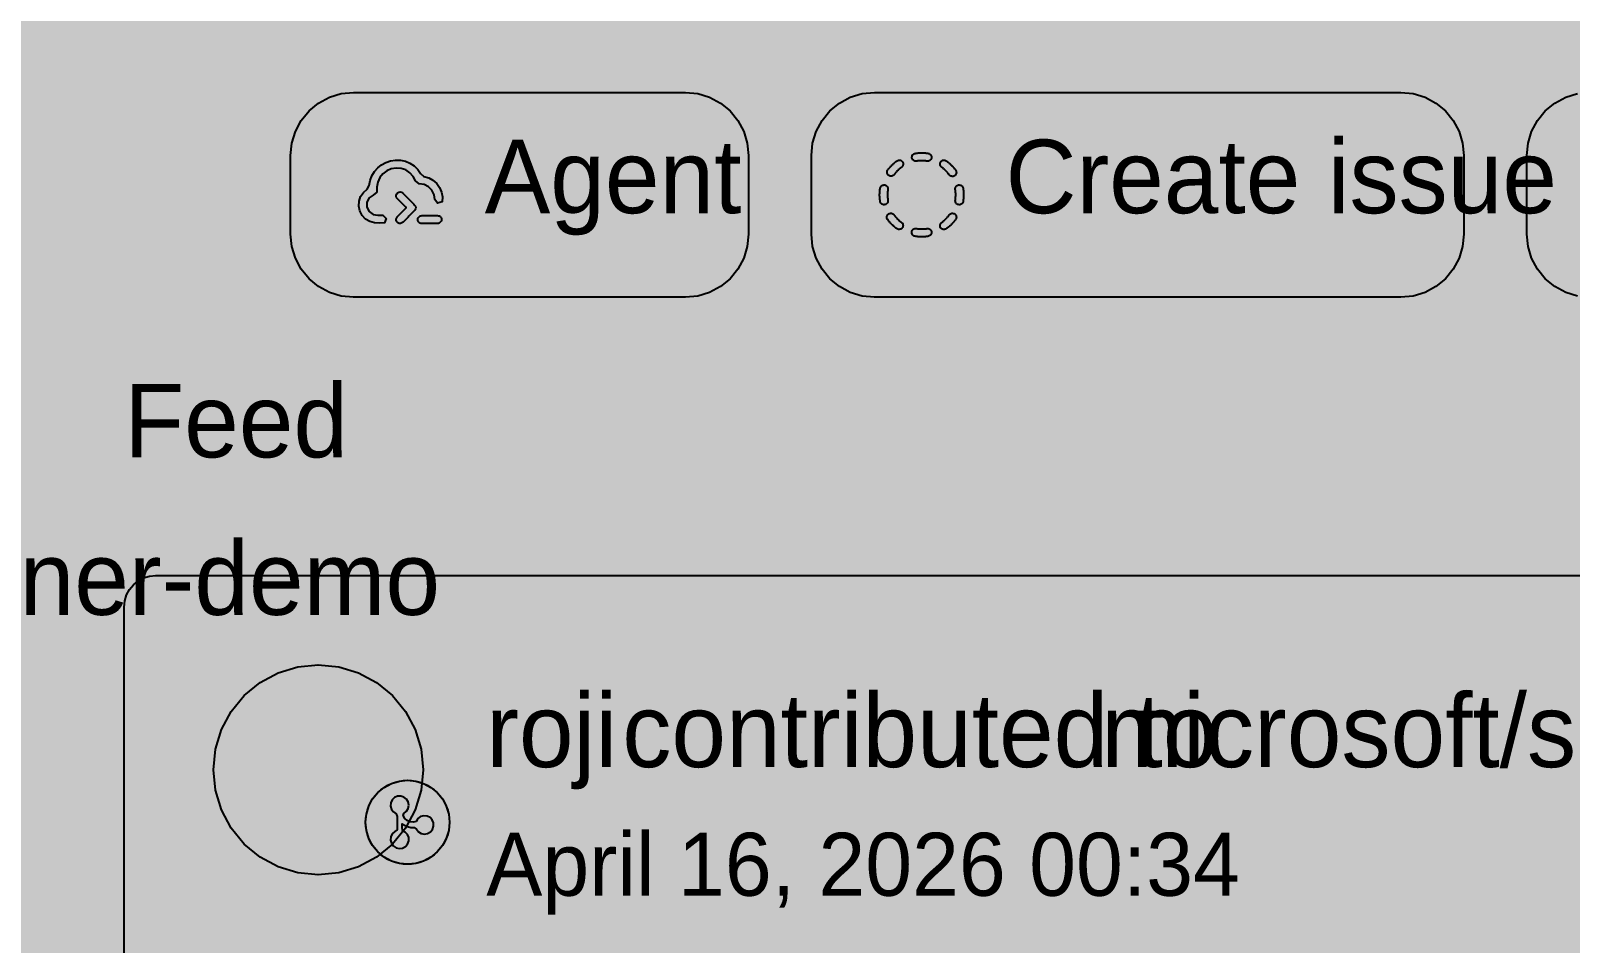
# Model space of a CAD drawing. Extents: x 0 to 2255, y 1 to 8699.
# Drawn here: x 326.2 to 619.6, y 8245 to 8418.7 of the extents above; entities that cross this region are included whole.
import ezdxf

# ---------------------------------------------------------------- set-up
doc = ezdxf.new("R2010")
doc.units = 0

msp = doc.modelspace()

# ---------------------------------------------------------------- hatches: boundary and pattern name
at = {"true_color": 0x0d1117}
for points in [[(0, 8699), (1280, 8699), (1280, 0.77), (0, 0.77)], [(0, 8635), (1280, 8635), (1280, 0.77), (0, 0.77)], [(387.72, 8407), (450.98, 8407), (450.98, 8407), (453.32, 8406.77), (455.58, 8406.09), (457.65, 8404.98), (459.47, 8403.49), (460.96, 8401.67), (462.07, 8399.59), (462.75, 8397.34), (462.98, 8395), (462.98, 8380), (462.98, 8380), (462.75, 8377.66), (462.07, 8375.41), (460.96, 8373.33), (459.47, 8371.51), (457.65, 8370.02), (455.58, 8368.91), (453.32, 8368.23), (450.98, 8368), (387.72, 8368), (387.72, 8368), (385.38, 8368.23), (383.12, 8368.91), (381.05, 8370.02), (379.23, 8371.51), (377.74, 8373.33), (376.63, 8375.41), (375.95, 8377.66), (375.72, 8380), (375.72, 8395), (375.72, 8395), (375.95, 8397.34), (376.63, 8399.59), (377.74, 8401.67), (379.23, 8403.49), (381.05, 8404.98), (383.12, 8406.09), (385.38, 8406.77), (387.72, 8407)], [(486.98, 8407), (587.33, 8407), (587.33, 8407), (589.67, 8406.77), (591.93, 8406.09), (594, 8404.98), (595.82, 8403.49), (597.31, 8401.67), (598.42, 8399.59), (599.1, 8397.34), (599.33, 8395), (599.33, 8380), (599.33, 8380), (599.1, 8377.66), (598.42, 8375.41), (597.31, 8373.33), (595.82, 8371.51), (594, 8370.02), (591.93, 8368.91), (589.67, 8368.23), (587.33, 8368), (486.98, 8368), (486.98, 8368), (484.64, 8368.23), (482.39, 8368.91), (480.32, 8370.02), (478.5, 8371.51), (477.01, 8373.33), (475.9, 8375.41), (475.21, 8377.66), (474.98, 8380), (474.98, 8395), (474.98, 8395), (475.21, 8397.34), (475.9, 8399.59), (477.01, 8401.67), (478.5, 8403.49), (480.32, 8404.98), (482.39, 8406.09), (484.64, 8406.77), (486.98, 8407)], [(623.33, 8407), (683.95, 8407), (683.95, 8407), (686.29, 8406.77), (688.54, 8406.09), (690.62, 8404.98), (692.44, 8403.49), (693.93, 8401.67), (695.04, 8399.59), (695.72, 8397.34), (695.95, 8395), (695.95, 8380), (695.95, 8380), (695.72, 8377.66), (695.04, 8375.41), (693.93, 8373.33), (692.44, 8371.51), (690.62, 8370.02), (688.54, 8368.91), (686.29, 8368.23), (683.95, 8368), (623.33, 8368), (623.33, 8368), (620.99, 8368.23), (618.74, 8368.91), (616.67, 8370.02), (614.85, 8371.51), (613.36, 8373.33), (612.25, 8375.41), (611.56, 8377.66), (611.33, 8380), (611.33, 8395), (611.33, 8395), (611.56, 8397.34), (612.25, 8399.59), (613.36, 8401.67), (614.85, 8403.49), (616.67, 8404.98), (618.74, 8406.09), (620.99, 8406.77), (623.33, 8407)], [(350, 8315), (998.03, 8315), (998.03, 8315), (999.2, 8314.88), (1000.33, 8314.54), (1001.37, 8313.99), (1002.28, 8313.24), (1003.02, 8312.33), (1003.58, 8311.3), (1003.92, 8310.17), (1004.03, 8309), (1004.03, 7814.07), (1004.03, 7814.07), (1003.92, 7812.9), (1003.58, 7811.77), (1003.02, 7810.73), (1002.28, 7809.82), (1001.37, 7809.08), (1000.33, 7808.52), (999.2, 7808.18), (998.03, 7808.07), (350, 7808.07), (350, 7808.07), (348.83, 7808.18), (347.7, 7808.52), (346.67, 7809.08), (345.76, 7809.82), (345.01, 7810.73), (344.46, 7811.77), (344.12, 7812.9), (344, 7814.07), (344, 8309), (344, 8309), (344.12, 8310.17), (344.46, 8311.3), (345.01, 8312.33), (345.76, 8313.24), (346.67, 8313.99), (347.7, 8314.54), (348.83, 8314.88), (350, 8315)], [(398, 8276), (398, 8276), (398, 8276), (399.56, 8275.85), (401.06, 8275.39), (402.44, 8274.65), (403.66, 8273.66), (404.65, 8272.44), (405.39, 8271.06), (405.85, 8269.56), (406, 8268), (406, 8268), (406, 8268), (405.85, 8266.44), (405.39, 8264.94), (404.65, 8263.56), (403.66, 8262.34), (402.44, 8261.35), (401.06, 8260.61), (399.56, 8260.15), (398, 8260), (398, 8260), (398, 8260), (396.44, 8260.15), (394.94, 8260.61), (393.56, 8261.35), (392.34, 8262.34), (391.35, 8263.56), (390.61, 8264.94), (390.15, 8266.44), (390, 8268), (390, 8268), (390, 8268), (390.15, 8269.56), (390.61, 8271.06), (391.35, 8272.44), (392.34, 8273.66), (393.56, 8274.65), (394.94, 8275.39), (396.44, 8275.85), (398, 8276)]]:
    msp.add_hatch(color=256, dxfattribs=at).paths.add_polyline_path(points, flags=0)
at = {"true_color": 0x010409}
msp.add_hatch(color=256, dxfattribs=at).paths.add_polyline_path([(0, 8635), (1280, 8635), (1280, 0.77), (0, 0.77)], flags=0)
at = {"true_color": 0x9198a1}
h = msp.add_hatch(color=256, dxfattribs=at)
h.paths.add_polyline_path([(502.29, 8383.85), (502.4, 8383.75), (502.49, 8383.63), (502.55, 8383.5), (502.59, 8383.37), (502.6, 8383.22), (502.58, 8383.08), (502.54, 8382.94), (502.47, 8382.81), (502.38, 8382.7), (502.29, 8382.58), (502.2, 8382.47), (502.11, 8382.36), (502.02, 8382.25), (501.92, 8382.14), (501.82, 8382.03), (501.72, 8381.93), (501.62, 8381.82), (501.52, 8381.72), (501.41, 8381.62), (501.3, 8381.53), (501.2, 8381.43), (501.08, 8381.34), (500.97, 8381.25), (500.86, 8381.16), (500.74, 8381.07), (500.62, 8380.99), (500.49, 8380.93), (500.35, 8380.89), (500.21, 8380.88), (500.06, 8380.91), (499.93, 8380.95), (499.8, 8381.03), (499.7, 8381.12), (499.61, 8381.24), (499.54, 8381.37), (499.51, 8381.51), (499.49, 8381.65), (499.51, 8381.79), (499.56, 8381.93), (499.63, 8382.06), (499.72, 8382.17), (499.83, 8382.26), (499.95, 8382.35), (500.06, 8382.44), (500.17, 8382.53), (500.28, 8382.62), (500.39, 8382.72), (500.49, 8382.82), (500.6, 8382.92), (500.7, 8383.03), (500.8, 8383.13), (500.89, 8383.24), (500.99, 8383.35), (501.08, 8383.46), (501.17, 8383.58), (501.25, 8383.69), (501.35, 8383.8), (501.47, 8383.89), (501.6, 8383.95), (501.74, 8383.98), (501.89, 8383.99), (502.03, 8383.97), (502.17, 8383.92), (502.29, 8383.85)], flags=0)
h.paths.add_polyline_path([(499.64, 8393.81), (499.73, 8393.92), (499.85, 8394), (499.98, 8394.07), (500.12, 8394.11), (500.26, 8394.12), (500.41, 8394.1), (500.54, 8394.05), (500.67, 8393.98), (500.79, 8393.9), (500.9, 8393.81), (501.02, 8393.72), (501.13, 8393.63), (501.24, 8393.53), (501.35, 8393.44), (501.45, 8393.34), (501.56, 8393.24), (501.66, 8393.14), (501.76, 8393.03), (501.86, 8392.93), (501.96, 8392.82), (502.05, 8392.71), (502.15, 8392.6), (502.24, 8392.49), (502.33, 8392.37), (502.41, 8392.26), (502.5, 8392.14), (502.56, 8392.01), (502.59, 8391.87), (502.6, 8391.72), (502.58, 8391.58), (502.53, 8391.44), (502.46, 8391.32), (502.36, 8391.21), (502.25, 8391.12), (502.12, 8391.06), (501.98, 8391.02), (501.83, 8391.01), (501.69, 8391.03), (501.55, 8391.07), (501.42, 8391.14), (501.31, 8391.24), (501.22, 8391.35), (501.13, 8391.46), (501.05, 8391.58), (500.95, 8391.69), (500.86, 8391.8), (500.76, 8391.91), (500.66, 8392.01), (500.56, 8392.11), (500.46, 8392.22), (500.35, 8392.31), (500.24, 8392.41), (500.13, 8392.5), (500.02, 8392.6), (499.91, 8392.68), (499.79, 8392.77), (499.68, 8392.87), (499.6, 8392.99), (499.54, 8393.12), (499.5, 8393.26), (499.5, 8393.4), (499.52, 8393.55), (499.56, 8393.68), (499.64, 8393.81)], flags=0)
h.paths.add_polyline_path([(494.73, 8395.4), (494.87, 8395.42), (495.02, 8395.44), (495.16, 8395.46), (495.3, 8395.47), (495.45, 8395.48), (495.59, 8395.49), (495.73, 8395.5), (495.88, 8395.5), (496.02, 8395.5), (496.16, 8395.5), (496.31, 8395.49), (496.45, 8395.49), (496.6, 8395.48), (496.74, 8395.47), (496.88, 8395.45), (497.02, 8395.43), (497.17, 8395.41), (497.31, 8395.39), (497.44, 8395.34), (497.57, 8395.26), (497.67, 8395.17), (497.76, 8395.05), (497.82, 8394.92), (497.86, 8394.79), (497.87, 8394.64), (497.85, 8394.5), (497.81, 8394.36), (497.74, 8394.24), (497.64, 8394.13), (497.53, 8394.04), (497.41, 8393.97), (497.27, 8393.93), (497.13, 8393.91), (496.98, 8393.92), (496.84, 8393.94), (496.7, 8393.96), (496.56, 8393.98), (496.41, 8393.99), (496.27, 8393.99), (496.12, 8394), (495.98, 8394), (495.84, 8394), (495.69, 8393.99), (495.55, 8393.99), (495.41, 8393.98), (495.26, 8393.96), (495.12, 8393.94), (494.98, 8393.92), (494.84, 8393.92), (494.69, 8393.94), (494.56, 8393.99), (494.44, 8394.07), (494.33, 8394.16), (494.24, 8394.28), (494.18, 8394.41), (494.14, 8394.54), (494.13, 8394.69), (494.15, 8394.83), (494.2, 8394.97), (494.27, 8395.09), (494.36, 8395.2), (494.47, 8395.29), (494.6, 8395.36), (494.73, 8395.4)], flags=0)
h.paths.add_polyline_path([(488.94, 8389.38), (489.08, 8389.34), (489.21, 8389.28), (489.32, 8389.19), (489.42, 8389.08), (489.5, 8388.96), (489.55, 8388.82), (489.57, 8388.68), (489.56, 8388.54), (489.54, 8388.39), (489.53, 8388.25), (489.51, 8388.11), (489.5, 8387.96), (489.49, 8387.82), (489.49, 8387.67), (489.48, 8387.53), (489.48, 8387.38), (489.49, 8387.24), (489.5, 8387.09), (489.51, 8386.95), (489.52, 8386.8), (489.54, 8386.66), (489.56, 8386.52), (489.57, 8386.37), (489.56, 8386.23), (489.52, 8386.09), (489.45, 8385.96), (489.36, 8385.85), (489.25, 8385.75), (489.13, 8385.68), (488.99, 8385.64), (488.85, 8385.62), (488.7, 8385.62), (488.56, 8385.66), (488.43, 8385.72), (488.32, 8385.81), (488.22, 8385.92), (488.15, 8386.04), (488.1, 8386.18), (488.07, 8386.32), (488.05, 8386.46), (488.03, 8386.61), (488.02, 8386.75), (488.01, 8386.89), (488, 8387.04), (487.99, 8387.18), (487.98, 8387.33), (487.98, 8387.47), (487.98, 8387.62), (487.99, 8387.76), (487.99, 8387.91), (488, 8388.05), (488.01, 8388.2), (488.03, 8388.34), (488.04, 8388.48), (488.06, 8388.63), (488.08, 8388.77), (488.12, 8388.91), (488.19, 8389.04), (488.28, 8389.15), (488.39, 8389.25), (488.51, 8389.32), (488.65, 8389.36), (488.79, 8389.38), (488.94, 8389.38)], flags=0)
h.paths.add_polyline_path([(503.03, 8389.38), (503.17, 8389.38), (503.32, 8389.36), (503.45, 8389.32), (503.58, 8389.25), (503.69, 8389.15), (503.78, 8389.04), (503.84, 8388.91), (503.88, 8388.77), (503.9, 8388.63), (503.92, 8388.48), (503.94, 8388.34), (503.95, 8388.2), (503.96, 8388.05), (503.97, 8387.91), (503.98, 8387.76), (503.98, 8387.62), (503.98, 8387.47), (503.98, 8387.33), (503.98, 8387.18), (503.97, 8387.04), (503.96, 8386.89), (503.95, 8386.75), (503.93, 8386.61), (503.92, 8386.46), (503.9, 8386.32), (503.87, 8386.18), (503.82, 8386.04), (503.75, 8385.92), (503.65, 8385.81), (503.53, 8385.72), (503.4, 8385.66), (503.26, 8385.62), (503.12, 8385.62), (502.97, 8385.63), (502.84, 8385.68), (502.71, 8385.75), (502.6, 8385.85), (502.51, 8385.96), (502.45, 8386.09), (502.41, 8386.23), (502.4, 8386.37), (502.41, 8386.52), (502.43, 8386.66), (502.45, 8386.8), (502.46, 8386.95), (502.47, 8387.09), (502.48, 8387.24), (502.48, 8387.38), (502.48, 8387.53), (502.48, 8387.67), (502.48, 8387.82), (502.47, 8387.96), (502.46, 8388.11), (502.44, 8388.25), (502.42, 8388.39), (502.4, 8388.54), (502.4, 8388.68), (502.42, 8388.82), (502.47, 8388.96), (502.54, 8389.08), (502.64, 8389.19), (502.76, 8389.28), (502.89, 8389.34), (503.03, 8389.38)], flags=0)
h.paths.add_polyline_path([(494.11, 8380.45), (494.14, 8380.59), (494.21, 8380.73), (494.29, 8380.84), (494.4, 8380.94), (494.52, 8381.01), (494.66, 8381.06), (494.8, 8381.09), (494.95, 8381.08), (495.09, 8381.06), (495.23, 8381.04), (495.38, 8381.03), (495.52, 8381.02), (495.67, 8381.01), (495.81, 8381), (495.96, 8381), (496.1, 8381), (496.25, 8381), (496.39, 8381.01), (496.53, 8381.02), (496.68, 8381.04), (496.82, 8381.05), (496.97, 8381.07), (497.11, 8381.09), (497.25, 8381.08), (497.39, 8381.04), (497.52, 8380.97), (497.64, 8380.88), (497.73, 8380.77), (497.8, 8380.65), (497.85, 8380.51), (497.87, 8380.37), (497.86, 8380.22), (497.82, 8380.08), (497.76, 8379.95), (497.67, 8379.83), (497.57, 8379.74), (497.44, 8379.66), (497.31, 8379.61), (497.17, 8379.59), (497.02, 8379.57), (496.88, 8379.55), (496.73, 8379.53), (496.59, 8379.52), (496.44, 8379.51), (496.3, 8379.51), (496.16, 8379.5), (496.01, 8379.5), (495.87, 8379.5), (495.72, 8379.5), (495.58, 8379.51), (495.43, 8379.52), (495.29, 8379.53), (495.14, 8379.54), (495, 8379.56), (494.86, 8379.58), (494.71, 8379.6), (494.57, 8379.64), (494.44, 8379.71), (494.33, 8379.8), (494.24, 8379.9), (494.17, 8380.03), (494.12, 8380.17), (494.1, 8380.31), (494.11, 8380.45)], flags=0)
h.paths.add_polyline_path([(489.68, 8383.85), (489.8, 8383.92), (489.93, 8383.97), (490.08, 8383.99), (490.22, 8383.98), (490.36, 8383.95), (490.49, 8383.89), (490.61, 8383.81), (490.71, 8383.7), (490.79, 8383.59), (490.88, 8383.48), (490.97, 8383.36), (491.06, 8383.25), (491.16, 8383.15), (491.25, 8383.04), (491.35, 8382.94), (491.46, 8382.84), (491.56, 8382.74), (491.67, 8382.64), (491.77, 8382.55), (491.88, 8382.45), (492, 8382.37), (492.11, 8382.28), (492.22, 8382.19), (492.31, 8382.08), (492.38, 8381.95), (492.42, 8381.81), (492.44, 8381.67), (492.43, 8381.53), (492.39, 8381.39), (492.32, 8381.26), (492.24, 8381.15), (492.13, 8381.05), (492.01, 8380.98), (491.87, 8380.93), (491.73, 8380.91), (491.59, 8380.91), (491.45, 8380.95), (491.32, 8381.01), (491.2, 8381.09), (491.08, 8381.18), (490.97, 8381.26), (490.86, 8381.36), (490.75, 8381.45), (490.64, 8381.54), (490.54, 8381.64), (490.43, 8381.74), (490.33, 8381.84), (490.23, 8381.94), (490.13, 8382.05), (490.03, 8382.15), (489.94, 8382.26), (489.85, 8382.37), (489.75, 8382.48), (489.67, 8382.59), (489.58, 8382.71), (489.49, 8382.82), (489.43, 8382.95), (489.38, 8383.08), (489.37, 8383.23), (489.38, 8383.37), (489.42, 8383.51), (489.48, 8383.64), (489.57, 8383.75), (489.68, 8383.85)], flags=0)
h.paths.add_polyline_path([(492.33, 8393.81), (492.4, 8393.68), (492.45, 8393.55), (492.47, 8393.41), (492.46, 8393.26), (492.43, 8393.12), (492.37, 8392.99), (492.29, 8392.88), (492.19, 8392.78), (492.07, 8392.69), (491.96, 8392.6), (491.85, 8392.51), (491.74, 8392.42), (491.63, 8392.33), (491.52, 8392.23), (491.42, 8392.13), (491.32, 8392.03), (491.22, 8391.92), (491.12, 8391.82), (491.03, 8391.71), (490.94, 8391.6), (490.85, 8391.49), (490.76, 8391.37), (490.67, 8391.26), (490.56, 8391.17), (490.43, 8391.1), (490.3, 8391.06), (490.15, 8391.05), (490.01, 8391.06), (489.87, 8391.1), (489.74, 8391.16), (489.63, 8391.25), (489.54, 8391.35), (489.46, 8391.48), (489.41, 8391.61), (489.39, 8391.75), (489.4, 8391.9), (489.43, 8392.04), (489.49, 8392.17), (489.57, 8392.29), (489.66, 8392.4), (489.75, 8392.51), (489.84, 8392.62), (489.93, 8392.73), (490.03, 8392.84), (490.12, 8392.95), (490.22, 8393.05), (490.32, 8393.15), (490.43, 8393.25), (490.53, 8393.35), (490.64, 8393.45), (490.74, 8393.54), (490.85, 8393.64), (490.96, 8393.73), (491.08, 8393.82), (491.19, 8393.91), (491.31, 8393.99), (491.43, 8394.06), (491.57, 8394.1), (491.71, 8394.12), (491.85, 8394.1), (491.99, 8394.07), (492.12, 8394), (492.23, 8393.91), (492.33, 8393.81)], flags=0)
msp.add_hatch(color=256, dxfattribs=at).paths.add_polyline_path([(403.22, 8386.6), (403.08, 8387.53), (402.66, 8388.38), (401.99, 8389.04), (401.14, 8389.47), (400.21, 8389.6), (399.49, 8390.14), (399.08, 8390.99), (398.47, 8391.71), (397.68, 8392.24), (396.79, 8392.54), (395.84, 8392.6), (394.91, 8392.46), (394.04, 8392.09), (393.29, 8391.51), (392.71, 8390.77), (392.33, 8389.9), (392.18, 8388.96), (392.17, 8388.02), (391.47, 8387.45), (390.69, 8386.94), (390.26, 8386.11), (390.26, 8385.17), (390.67, 8384.32), (391.42, 8383.76), (392.35, 8383.6), (393.3, 8383.6), (393.95, 8383), (393.58, 8382.19), (392.65, 8382.1), (391.7, 8382.14), (390.79, 8382.4), (389.99, 8382.89), (389.35, 8383.59), (388.91, 8384.43), (388.72, 8385.35), (388.77, 8386.3), (389.06, 8387.2), (389.6, 8387.97), (390.33, 8388.57), (390.7, 8389.3), (390.87, 8390.24), (391.2, 8391.12), (391.68, 8391.94), (392.31, 8392.65), (393.05, 8393.24), (393.88, 8393.68), (394.78, 8393.97), (395.72, 8394.1), (396.67, 8394.07), (397.6, 8393.88), (398.47, 8393.52), (399.26, 8393), (399.94, 8392.34), (400.48, 8391.56), (401.12, 8391.02), (402.03, 8390.74), (402.85, 8390.27), (403.56, 8389.64), (404.12, 8388.88), (404.5, 8388.01), (404.69, 8387.09), (404.58, 8386.17), (403.74, 8385.88), (403.22, 8386.6)], flags=0)
h = msp.add_hatch(color=256, dxfattribs=at)
h.paths.add_polyline_path([(397.1, 8387.83), (397.29, 8387.64), (397.47, 8387.45), (397.66, 8387.26), (397.85, 8387.07), (398.04, 8386.89), (398.23, 8386.7), (398.42, 8386.51), (398.61, 8386.32), (398.8, 8386.13), (398.98, 8385.94), (399.17, 8385.75), (399.36, 8385.56), (399.51, 8385.34), (399.57, 8385.08), (399.53, 8384.82), (399.41, 8384.58), (399.22, 8384.39), (399.03, 8384.2), (398.84, 8384.02), (398.65, 8383.83), (398.46, 8383.64), (398.28, 8383.45), (398.09, 8383.26), (397.9, 8383.07), (397.71, 8382.88), (397.52, 8382.69), (397.33, 8382.5), (397.14, 8382.32), (396.94, 8382.15), (396.69, 8382.06), (396.42, 8382.06), (396.17, 8382.16), (395.98, 8382.34), (395.85, 8382.57), (395.82, 8382.84), (395.88, 8383.1), (396.02, 8383.32), (396.21, 8383.51), (396.4, 8383.7), (396.59, 8383.88), (396.78, 8384.07), (396.97, 8384.26), (397.16, 8384.45), (397.35, 8384.64), (397.53, 8384.83), (397.72, 8385.02), (397.6, 8385.21), (397.41, 8385.4), (397.22, 8385.58), (397.03, 8385.77), (396.84, 8385.96), (396.65, 8386.15), (396.47, 8386.34), (396.28, 8386.53), (396.09, 8386.72), (395.92, 8386.92), (395.83, 8387.18), (395.84, 8387.44), (395.94, 8387.69), (396.12, 8387.88), (396.35, 8388.01), (396.62, 8388.04), (396.88, 8387.98), (397.1, 8387.83)], flags=0)
h.paths.add_polyline_path([(403.72, 8382.05), (403.55, 8382.05), (403.38, 8382.05), (403.21, 8382.05), (403.05, 8382.05), (402.88, 8382.05), (402.71, 8382.05), (402.54, 8382.05), (402.38, 8382.05), (402.21, 8382.05), (402.04, 8382.05), (401.88, 8382.05), (401.71, 8382.05), (401.54, 8382.05), (401.37, 8382.05), (401.21, 8382.05), (401.04, 8382.05), (400.87, 8382.05), (400.7, 8382.05), (400.54, 8382.07), (400.38, 8382.13), (400.24, 8382.22), (400.12, 8382.34), (400.04, 8382.48), (399.98, 8382.64), (399.97, 8382.81), (399.99, 8382.97), (400.04, 8383.13), (400.13, 8383.27), (400.25, 8383.39), (400.39, 8383.48), (400.55, 8383.53), (400.72, 8383.55), (400.88, 8383.55), (401.05, 8383.55), (401.22, 8383.55), (401.39, 8383.55), (401.55, 8383.55), (401.72, 8383.55), (401.89, 8383.55), (402.06, 8383.55), (402.22, 8383.55), (402.39, 8383.55), (402.56, 8383.55), (402.73, 8383.55), (402.89, 8383.55), (403.06, 8383.55), (403.23, 8383.55), (403.39, 8383.55), (403.56, 8383.55), (403.73, 8383.55), (403.9, 8383.53), (404.05, 8383.47), (404.19, 8383.38), (404.31, 8383.26), (404.4, 8383.12), (404.45, 8382.96), (404.47, 8382.79), (404.45, 8382.63), (404.39, 8382.47), (404.3, 8382.33), (404.18, 8382.21), (404.04, 8382.12), (403.88, 8382.07), (403.72, 8382.05)], flags=0)
at = {"true_color": 0xffffff}
msp.add_hatch(color=256, dxfattribs=at).paths.add_polyline_path([(381, 8298), (381, 8298), (381, 8298), (384.9, 8297.62), (388.65, 8296.48), (392.11, 8294.63), (395.14, 8292.14), (397.63, 8289.11), (399.48, 8285.65), (400.62, 8281.9), (401, 8278), (401, 8278), (401, 8278), (400.62, 8274.1), (399.48, 8270.35), (397.63, 8266.89), (395.14, 8263.86), (392.11, 8261.37), (388.65, 8259.52), (384.9, 8258.38), (381, 8258), (381, 8258), (381, 8258), (377.1, 8258.38), (373.35, 8259.52), (369.89, 8261.37), (366.86, 8263.86), (364.37, 8266.89), (362.52, 8270.35), (361.38, 8274.1), (361, 8278), (361, 8278), (361, 8278), (361.38, 8281.9), (362.52, 8285.65), (364.37, 8289.11), (366.86, 8292.14), (369.89, 8294.63), (373.35, 8296.48), (377.1, 8297.62), (381, 8298)], flags=0)
at = {"true_color": 0xab7df8}
h = msp.add_hatch(color=256, dxfattribs=at)
h.paths.add_polyline_path([(398, 8260), (397.22, 8260.04), (396.44, 8260.15), (395.68, 8260.34), (394.94, 8260.61), (394.23, 8260.94), (393.56, 8261.35), (392.92, 8261.82), (392.34, 8262.34), (391.82, 8262.92), (391.35, 8263.56), (390.94, 8264.23), (390.61, 8264.94), (390.34, 8265.68), (390.15, 8266.44), (390.04, 8267.22), (390, 8268), (390.04, 8268.78), (390.15, 8269.56), (390.34, 8270.32), (390.61, 8271.06), (390.94, 8271.77), (391.35, 8272.44), (391.82, 8273.08), (392.34, 8273.66), (392.92, 8274.18), (393.56, 8274.65), (394.23, 8275.06), (394.94, 8275.39), (395.68, 8275.66), (396.44, 8275.85), (397.22, 8275.96), (398, 8276), (398.78, 8275.96), (399.56, 8275.85), (400.32, 8275.66), (401.06, 8275.39), (401.77, 8275.06), (402.44, 8274.65), (403.08, 8274.18), (403.66, 8273.66), (404.18, 8273.08), (404.65, 8272.44), (405.06, 8271.77), (405.39, 8271.06), (405.66, 8270.32), (405.85, 8269.56), (405.96, 8268.78), (406, 8268), (405.96, 8267.22), (405.85, 8266.44), (405.66, 8265.68), (405.39, 8264.94), (405.06, 8264.23), (404.65, 8263.56), (404.18, 8262.92), (403.66, 8262.34), (403.08, 8261.82), (402.44, 8261.35), (401.77, 8260.94), (401.06, 8260.61), (400.32, 8260.34), (399.56, 8260.15), (398.78, 8260.04), (398, 8260)], flags=0)
h.paths.add_polyline_path([(398.25, 8271.25), (398.14, 8271.87), (397.81, 8272.41), (397.32, 8272.8), (396.72, 8272.99), (396.09, 8272.95), (395.52, 8272.7), (395.07, 8272.26), (394.81, 8271.69), (394.76, 8271.06), (394.94, 8270.46), (395.32, 8269.96), (395.85, 8269.62), (396, 8269.1), (396, 8268.47), (396, 8267.83), (396, 8267.2), (396, 8266.57), (395.56, 8266.23), (395.1, 8265.8), (394.82, 8265.23), (394.76, 8264.61), (394.92, 8264), (395.29, 8263.49), (395.81, 8263.14), (396.42, 8263), (397.04, 8263.09), (397.6, 8263.39), (398.01, 8263.86), (398.22, 8264.45), (398.22, 8265.08), (397.99, 8265.67), (397.57, 8266.13), (397.01, 8266.42), (397, 8267.04), (397, 8267.68), (397.44, 8267.44), (398.01, 8267.17), (398.62, 8267.02), (399.25, 8267), (399.69, 8266.71), (400.07, 8266.21), (400.6, 8265.88), (401.21, 8265.75), (401.83, 8265.85), (402.38, 8266.16), (402.78, 8266.65), (402.98, 8267.24), (402.96, 8267.87), (402.72, 8268.45), (402.29, 8268.91), (401.72, 8269.19), (401.1, 8269.24), (400.49, 8269.08), (399.98, 8268.71), (399.64, 8268.18), (399.13, 8268), (398.51, 8268.06), (397.93, 8268.31), (397.46, 8268.73), (397.14, 8269.27), (397.32, 8269.7), (397.81, 8270.09), (398.14, 8270.63), (398.25, 8271.25)], flags=0)

# ---------------------------------------------------------------- linework, layer by layer
at = {"true_color": 0x3d444d}
for points in [[(387.72, 8407), (450.98, 8407), (450.98, 8407), (453.32, 8406.77), (455.58, 8406.09), (457.65, 8404.98), (459.47, 8403.49), (460.96, 8401.67), (462.07, 8399.59), (462.75, 8397.34), (462.98, 8395), (462.98, 8380), (462.98, 8380), (462.75, 8377.66), (462.07, 8375.41), (460.96, 8373.33), (459.47, 8371.51), (457.65, 8370.02), (455.58, 8368.91), (453.32, 8368.23), (450.98, 8368), (387.72, 8368), (387.72, 8368), (385.38, 8368.23), (383.12, 8368.91), (381.05, 8370.02), (379.23, 8371.51), (377.74, 8373.33), (376.63, 8375.41), (375.95, 8377.66), (375.72, 8380), (375.72, 8395), (375.72, 8395), (375.95, 8397.34), (376.63, 8399.59), (377.74, 8401.67), (379.23, 8403.49), (381.05, 8404.98), (383.12, 8406.09), (385.38, 8406.77), (387.72, 8407)], [(486.98, 8407), (587.33, 8407), (587.33, 8407), (589.67, 8406.77), (591.93, 8406.09), (594, 8404.98), (595.82, 8403.49), (597.31, 8401.67), (598.42, 8399.59), (599.1, 8397.34), (599.33, 8395), (599.33, 8380), (599.33, 8380), (599.1, 8377.66), (598.42, 8375.41), (597.31, 8373.33), (595.82, 8371.51), (594, 8370.02), (591.93, 8368.91), (589.67, 8368.23), (587.33, 8368), (486.98, 8368), (486.98, 8368), (484.64, 8368.23), (482.39, 8368.91), (480.32, 8370.02), (478.5, 8371.51), (477.01, 8373.33), (475.9, 8375.41), (475.21, 8377.66), (474.98, 8380), (474.98, 8395), (474.98, 8395), (475.21, 8397.34), (475.9, 8399.59), (477.01, 8401.67), (478.5, 8403.49), (480.32, 8404.98), (482.39, 8406.09), (484.64, 8406.77), (486.98, 8407)]]:
    msp.add_lwpolyline(points, close=True, dxfattribs=at)
for points in [[(620.99, 8368.23), (618.74, 8368.91), (616.67, 8370.02), (614.85, 8371.51), (613.36, 8373.33), (612.25, 8375.41), (611.56, 8377.66), (611.33, 8380), (611.33, 8395), (611.33, 8395), (611.56, 8397.34), (612.25, 8399.59), (613.36, 8401.67), (614.85, 8403.49), (616.67, 8404.98), (618.74, 8406.09), (620.99, 8406.77)], [(998.03, 7808.07), (350, 7808.07), (350, 7808.07), (348.83, 7808.18), (347.7, 7808.52), (346.67, 7809.08), (345.76, 7809.82), (345.01, 7810.73), (344.46, 7811.77), (344.12, 7812.9), (344, 7814.07), (344, 8309), (344, 8309), (344.12, 8310.17), (344.46, 8311.3), (345.01, 8312.33), (345.76, 8313.24), (346.67, 8313.99), (347.7, 8314.54), (348.83, 8314.88), (350, 8315), (350, 8315), (998.03, 8315)]]:
    msp.add_lwpolyline(points, dxfattribs=at)
at = {"true_color": 0x9198a1}
for points in [[(494.73, 8395.4), (494.87, 8395.42), (495.02, 8395.44), (495.16, 8395.46), (495.3, 8395.47), (495.45, 8395.48), (495.59, 8395.49), (495.73, 8395.5), (495.88, 8395.5), (496.02, 8395.5), (496.16, 8395.5), (496.31, 8395.49), (496.45, 8395.49), (496.6, 8395.48), (496.74, 8395.47), (496.88, 8395.45), (497.02, 8395.43), (497.17, 8395.41), (497.31, 8395.39), (497.44, 8395.34), (497.57, 8395.26), (497.67, 8395.17), (497.76, 8395.05), (497.82, 8394.92), (497.86, 8394.79), (497.87, 8394.64), (497.85, 8394.5), (497.81, 8394.36), (497.74, 8394.24), (497.64, 8394.13), (497.53, 8394.04), (497.41, 8393.97), (497.27, 8393.93), (497.13, 8393.91), (496.98, 8393.92), (496.84, 8393.94), (496.7, 8393.96), (496.56, 8393.98), (496.41, 8393.99), (496.27, 8393.99), (496.12, 8394), (495.98, 8394), (495.84, 8394), (495.69, 8393.99), (495.55, 8393.99), (495.41, 8393.98), (495.26, 8393.96), (495.12, 8393.94), (494.98, 8393.92), (494.84, 8393.92), (494.69, 8393.94), (494.56, 8393.99), (494.44, 8394.07), (494.33, 8394.16), (494.24, 8394.28), (494.18, 8394.41), (494.14, 8394.54), (494.13, 8394.69), (494.15, 8394.83), (494.2, 8394.97), (494.27, 8395.09), (494.36, 8395.2), (494.47, 8395.29), (494.6, 8395.36), (494.73, 8395.4)], [(403.22, 8386.6), (403.08, 8387.53), (402.66, 8388.38), (401.99, 8389.04), (401.14, 8389.47), (400.21, 8389.6), (399.49, 8390.14), (399.08, 8390.99), (398.47, 8391.71), (397.68, 8392.24), (396.79, 8392.54), (395.84, 8392.6), (394.91, 8392.46), (394.04, 8392.09), (393.29, 8391.51), (392.71, 8390.77), (392.33, 8389.9), (392.18, 8388.96), (392.17, 8388.02), (391.47, 8387.45), (390.69, 8386.94), (390.26, 8386.11), (390.26, 8385.17), (390.67, 8384.32), (391.42, 8383.76), (392.35, 8383.6), (393.3, 8383.6), (393.95, 8383), (393.58, 8382.19), (392.65, 8382.1), (391.7, 8382.14), (390.79, 8382.4), (389.99, 8382.89), (389.35, 8383.59), (388.91, 8384.43), (388.72, 8385.35), (388.77, 8386.3), (389.06, 8387.2), (389.6, 8387.97), (390.33, 8388.57), (390.7, 8389.3), (390.87, 8390.24), (391.2, 8391.12), (391.68, 8391.94), (392.31, 8392.65), (393.05, 8393.24), (393.88, 8393.68), (394.78, 8393.97), (395.72, 8394.1), (396.67, 8394.07), (397.6, 8393.88), (398.47, 8393.52), (399.26, 8393), (399.94, 8392.34), (400.48, 8391.56), (401.12, 8391.02), (402.03, 8390.74), (402.85, 8390.27), (403.56, 8389.64), (404.12, 8388.88), (404.5, 8388.01), (404.69, 8387.09), (404.58, 8386.17), (403.74, 8385.88), (403.22, 8386.6)], [(492.33, 8393.81), (492.4, 8393.68), (492.45, 8393.55), (492.47, 8393.41), (492.46, 8393.26), (492.43, 8393.12), (492.37, 8392.99), (492.29, 8392.88), (492.19, 8392.78), (492.07, 8392.69), (491.96, 8392.6), (491.85, 8392.51), (491.74, 8392.42), (491.63, 8392.33), (491.52, 8392.23), (491.42, 8392.13), (491.32, 8392.03), (491.22, 8391.92), (491.12, 8391.82), (491.03, 8391.71), (490.94, 8391.6), (490.85, 8391.49), (490.76, 8391.37), (490.67, 8391.26), (490.56, 8391.17), (490.43, 8391.1), (490.3, 8391.06), (490.15, 8391.05), (490.01, 8391.06), (489.87, 8391.1), (489.74, 8391.16), (489.63, 8391.25), (489.54, 8391.35), (489.46, 8391.48), (489.41, 8391.61), (489.39, 8391.75), (489.4, 8391.9), (489.43, 8392.04), (489.49, 8392.17), (489.57, 8392.29), (489.66, 8392.4), (489.75, 8392.51), (489.84, 8392.62), (489.93, 8392.73), (490.03, 8392.84), (490.12, 8392.95), (490.22, 8393.05), (490.32, 8393.15), (490.43, 8393.25), (490.53, 8393.35), (490.64, 8393.45), (490.74, 8393.54), (490.85, 8393.64), (490.96, 8393.73), (491.08, 8393.82), (491.19, 8393.91), (491.31, 8393.99), (491.43, 8394.06), (491.57, 8394.1), (491.71, 8394.12), (491.85, 8394.1), (491.99, 8394.07), (492.12, 8394), (492.23, 8393.91), (492.33, 8393.81)], [(499.64, 8393.81), (499.73, 8393.92), (499.85, 8394), (499.98, 8394.07), (500.12, 8394.11), (500.26, 8394.12), (500.41, 8394.1), (500.54, 8394.05), (500.67, 8393.98), (500.79, 8393.9), (500.9, 8393.81), (501.02, 8393.72), (501.13, 8393.63), (501.24, 8393.53), (501.35, 8393.44), (501.45, 8393.34), (501.56, 8393.24), (501.66, 8393.14), (501.76, 8393.03), (501.86, 8392.93), (501.96, 8392.82), (502.05, 8392.71), (502.15, 8392.6), (502.24, 8392.49), (502.33, 8392.37), (502.41, 8392.26), (502.5, 8392.14), (502.56, 8392.01), (502.59, 8391.87), (502.6, 8391.72), (502.58, 8391.58), (502.53, 8391.44), (502.46, 8391.32), (502.36, 8391.21), (502.25, 8391.12), (502.12, 8391.06), (501.98, 8391.02), (501.83, 8391.01), (501.69, 8391.03), (501.55, 8391.07), (501.42, 8391.14), (501.31, 8391.24), (501.22, 8391.35), (501.13, 8391.46), (501.05, 8391.58), (500.95, 8391.69), (500.86, 8391.8), (500.76, 8391.91), (500.66, 8392.01), (500.56, 8392.11), (500.46, 8392.22), (500.35, 8392.31), (500.24, 8392.41), (500.13, 8392.5), (500.02, 8392.6), (499.91, 8392.68), (499.79, 8392.77), (499.68, 8392.87), (499.6, 8392.99), (499.54, 8393.12), (499.5, 8393.26), (499.5, 8393.4), (499.52, 8393.55), (499.56, 8393.68), (499.64, 8393.81)], [(488.94, 8389.38), (489.08, 8389.34), (489.21, 8389.28), (489.32, 8389.19), (489.42, 8389.08), (489.5, 8388.96), (489.55, 8388.82), (489.57, 8388.68), (489.56, 8388.54), (489.54, 8388.39), (489.53, 8388.25), (489.51, 8388.11), (489.5, 8387.96), (489.49, 8387.82), (489.49, 8387.67), (489.48, 8387.53), (489.48, 8387.38), (489.49, 8387.24), (489.5, 8387.09), (489.51, 8386.95), (489.52, 8386.8), (489.54, 8386.66), (489.56, 8386.52), (489.57, 8386.37), (489.56, 8386.23), (489.52, 8386.09), (489.45, 8385.96), (489.36, 8385.85), (489.25, 8385.75), (489.13, 8385.68), (488.99, 8385.64), (488.85, 8385.62), (488.7, 8385.62), (488.56, 8385.66), (488.43, 8385.72), (488.32, 8385.81), (488.22, 8385.92), (488.15, 8386.04), (488.1, 8386.18), (488.07, 8386.32), (488.05, 8386.46), (488.03, 8386.61), (488.02, 8386.75), (488.01, 8386.89), (488, 8387.04), (487.99, 8387.18), (487.98, 8387.33), (487.98, 8387.47), (487.98, 8387.62), (487.99, 8387.76), (487.99, 8387.91), (488, 8388.05), (488.01, 8388.2), (488.03, 8388.34), (488.04, 8388.48), (488.06, 8388.63), (488.08, 8388.77), (488.12, 8388.91), (488.19, 8389.04), (488.28, 8389.15), (488.39, 8389.25), (488.51, 8389.32), (488.65, 8389.36), (488.79, 8389.38), (488.94, 8389.38)], [(503.03, 8389.38), (503.17, 8389.38), (503.32, 8389.36), (503.45, 8389.32), (503.58, 8389.25), (503.69, 8389.15), (503.78, 8389.04), (503.84, 8388.91), (503.88, 8388.77), (503.9, 8388.63), (503.92, 8388.48), (503.94, 8388.34), (503.95, 8388.2), (503.96, 8388.05), (503.97, 8387.91), (503.98, 8387.76), (503.98, 8387.62), (503.98, 8387.47), (503.98, 8387.33), (503.98, 8387.18), (503.97, 8387.04), (503.96, 8386.89), (503.95, 8386.75), (503.93, 8386.61), (503.92, 8386.46), (503.9, 8386.32), (503.87, 8386.18), (503.82, 8386.04), (503.75, 8385.92), (503.65, 8385.81), (503.53, 8385.72), (503.4, 8385.66), (503.26, 8385.62), (503.12, 8385.62), (502.97, 8385.63), (502.84, 8385.68), (502.71, 8385.75), (502.6, 8385.85), (502.51, 8385.96), (502.45, 8386.09), (502.41, 8386.23), (502.4, 8386.37), (502.41, 8386.52), (502.43, 8386.66), (502.45, 8386.8), (502.46, 8386.95), (502.47, 8387.09), (502.48, 8387.24), (502.48, 8387.38), (502.48, 8387.53), (502.48, 8387.67), (502.48, 8387.82), (502.47, 8387.96), (502.46, 8388.11), (502.44, 8388.25), (502.42, 8388.39), (502.4, 8388.54), (502.4, 8388.68), (502.42, 8388.82), (502.47, 8388.96), (502.54, 8389.08), (502.64, 8389.19), (502.76, 8389.28), (502.89, 8389.34), (503.03, 8389.38)], [(397.1, 8387.83), (397.29, 8387.64), (397.47, 8387.45), (397.66, 8387.26), (397.85, 8387.07), (398.04, 8386.89), (398.23, 8386.7), (398.42, 8386.51), (398.61, 8386.32), (398.8, 8386.13), (398.98, 8385.94), (399.17, 8385.75), (399.36, 8385.56), (399.51, 8385.34), (399.57, 8385.08), (399.53, 8384.82), (399.41, 8384.58), (399.22, 8384.39), (399.03, 8384.2), (398.84, 8384.02), (398.65, 8383.83), (398.46, 8383.64), (398.28, 8383.45), (398.09, 8383.26), (397.9, 8383.07), (397.71, 8382.88), (397.52, 8382.69), (397.33, 8382.5), (397.14, 8382.32), (396.94, 8382.15), (396.69, 8382.06), (396.42, 8382.06), (396.17, 8382.16), (395.98, 8382.34), (395.85, 8382.57), (395.82, 8382.84), (395.88, 8383.1), (396.02, 8383.32), (396.21, 8383.51), (396.4, 8383.7), (396.59, 8383.88), (396.78, 8384.07), (396.97, 8384.26), (397.16, 8384.45), (397.35, 8384.64), (397.53, 8384.83), (397.72, 8385.02), (397.6, 8385.21), (397.41, 8385.4), (397.22, 8385.58), (397.03, 8385.77), (396.84, 8385.96), (396.65, 8386.15), (396.47, 8386.34), (396.28, 8386.53), (396.09, 8386.72), (395.92, 8386.92), (395.83, 8387.18), (395.84, 8387.44), (395.94, 8387.69), (396.12, 8387.88), (396.35, 8388.01), (396.62, 8388.04), (396.88, 8387.98), (397.1, 8387.83)], [(403.72, 8382.05), (403.55, 8382.05), (403.38, 8382.05), (403.21, 8382.05), (403.05, 8382.05), (402.88, 8382.05), (402.71, 8382.05), (402.54, 8382.05), (402.38, 8382.05), (402.21, 8382.05), (402.04, 8382.05), (401.88, 8382.05), (401.71, 8382.05), (401.54, 8382.05), (401.37, 8382.05), (401.21, 8382.05), (401.04, 8382.05), (400.87, 8382.05), (400.7, 8382.05), (400.54, 8382.07), (400.38, 8382.13), (400.24, 8382.22), (400.12, 8382.34), (400.04, 8382.48), (399.98, 8382.64), (399.97, 8382.81), (399.99, 8382.97), (400.04, 8383.13), (400.13, 8383.27), (400.25, 8383.39), (400.39, 8383.48), (400.55, 8383.53), (400.72, 8383.55), (400.88, 8383.55), (401.05, 8383.55), (401.22, 8383.55), (401.39, 8383.55), (401.55, 8383.55), (401.72, 8383.55), (401.89, 8383.55), (402.06, 8383.55), (402.22, 8383.55), (402.39, 8383.55), (402.56, 8383.55), (402.73, 8383.55), (402.89, 8383.55), (403.06, 8383.55), (403.23, 8383.55), (403.39, 8383.55), (403.56, 8383.55), (403.73, 8383.55), (403.9, 8383.53), (404.05, 8383.47), (404.19, 8383.38), (404.31, 8383.26), (404.4, 8383.12), (404.45, 8382.96), (404.47, 8382.79), (404.45, 8382.63), (404.39, 8382.47), (404.3, 8382.33), (404.18, 8382.21), (404.04, 8382.12), (403.88, 8382.07), (403.72, 8382.05)], [(489.68, 8383.85), (489.8, 8383.92), (489.93, 8383.97), (490.08, 8383.99), (490.22, 8383.98), (490.36, 8383.95), (490.49, 8383.89), (490.61, 8383.81), (490.71, 8383.7), (490.79, 8383.59), (490.88, 8383.48), (490.97, 8383.36), (491.06, 8383.25), (491.16, 8383.15), (491.25, 8383.04), (491.35, 8382.94), (491.46, 8382.84), (491.56, 8382.74), (491.67, 8382.64), (491.77, 8382.55), (491.88, 8382.45), (492, 8382.37), (492.11, 8382.28), (492.22, 8382.19), (492.31, 8382.08), (492.38, 8381.95), (492.42, 8381.81), (492.44, 8381.67), (492.43, 8381.53), (492.39, 8381.39), (492.32, 8381.26), (492.24, 8381.15), (492.13, 8381.05), (492.01, 8380.98), (491.87, 8380.93), (491.73, 8380.91), (491.59, 8380.91), (491.45, 8380.95), (491.32, 8381.01), (491.2, 8381.09), (491.08, 8381.18), (490.97, 8381.26), (490.86, 8381.36), (490.75, 8381.45), (490.64, 8381.54), (490.54, 8381.64), (490.43, 8381.74), (490.33, 8381.84), (490.23, 8381.94), (490.13, 8382.05), (490.03, 8382.15), (489.94, 8382.26), (489.85, 8382.37), (489.75, 8382.48), (489.67, 8382.59), (489.58, 8382.71), (489.49, 8382.82), (489.43, 8382.95), (489.38, 8383.08), (489.37, 8383.23), (489.38, 8383.37), (489.42, 8383.51), (489.48, 8383.64), (489.57, 8383.75), (489.68, 8383.85)], [(502.29, 8383.85), (502.4, 8383.75), (502.49, 8383.63), (502.55, 8383.5), (502.59, 8383.37), (502.6, 8383.22), (502.58, 8383.08), (502.54, 8382.94), (502.47, 8382.81), (502.38, 8382.7), (502.29, 8382.58), (502.2, 8382.47), (502.11, 8382.36), (502.02, 8382.25), (501.92, 8382.14), (501.82, 8382.03), (501.72, 8381.93), (501.62, 8381.82), (501.52, 8381.72), (501.41, 8381.62), (501.3, 8381.53), (501.2, 8381.43), (501.08, 8381.34), (500.97, 8381.25), (500.86, 8381.16), (500.74, 8381.07), (500.62, 8380.99), (500.49, 8380.93), (500.35, 8380.89), (500.21, 8380.88), (500.06, 8380.91), (499.93, 8380.95), (499.8, 8381.03), (499.7, 8381.12), (499.61, 8381.24), (499.54, 8381.37), (499.51, 8381.51), (499.49, 8381.65), (499.51, 8381.79), (499.56, 8381.93), (499.63, 8382.06), (499.72, 8382.17), (499.83, 8382.26), (499.95, 8382.35), (500.06, 8382.44), (500.17, 8382.53), (500.28, 8382.62), (500.39, 8382.72), (500.49, 8382.82), (500.6, 8382.92), (500.7, 8383.03), (500.8, 8383.13), (500.89, 8383.24), (500.99, 8383.35), (501.08, 8383.46), (501.17, 8383.58), (501.25, 8383.69), (501.35, 8383.8), (501.47, 8383.89), (501.6, 8383.95), (501.74, 8383.98), (501.89, 8383.99), (502.03, 8383.97), (502.17, 8383.92), (502.29, 8383.85)], [(494.11, 8380.45), (494.14, 8380.59), (494.21, 8380.73), (494.29, 8380.84), (494.4, 8380.94), (494.52, 8381.01), (494.66, 8381.06), (494.8, 8381.09), (494.95, 8381.08), (495.09, 8381.06), (495.23, 8381.04), (495.38, 8381.03), (495.52, 8381.02), (495.67, 8381.01), (495.81, 8381), (495.96, 8381), (496.1, 8381), (496.25, 8381), (496.39, 8381.01), (496.53, 8381.02), (496.68, 8381.04), (496.82, 8381.05), (496.97, 8381.07), (497.11, 8381.09), (497.25, 8381.08), (497.39, 8381.04), (497.52, 8380.97), (497.64, 8380.88), (497.73, 8380.77), (497.8, 8380.65), (497.85, 8380.51), (497.87, 8380.37), (497.86, 8380.22), (497.82, 8380.08), (497.76, 8379.95), (497.67, 8379.83), (497.57, 8379.74), (497.44, 8379.66), (497.31, 8379.61), (497.17, 8379.59), (497.02, 8379.57), (496.88, 8379.55), (496.73, 8379.53), (496.59, 8379.52), (496.44, 8379.51), (496.3, 8379.51), (496.16, 8379.5), (496.01, 8379.5), (495.87, 8379.5), (495.72, 8379.5), (495.58, 8379.51), (495.43, 8379.52), (495.29, 8379.53), (495.14, 8379.54), (495, 8379.56), (494.86, 8379.58), (494.71, 8379.6), (494.57, 8379.64), (494.44, 8379.71), (494.33, 8379.8), (494.24, 8379.9), (494.17, 8380.03), (494.12, 8380.17), (494.1, 8380.31), (494.11, 8380.45)]]:
    msp.add_lwpolyline(points, close=True, dxfattribs=at)
at = {"true_color": 0x010409}
msp.add_lwpolyline([(381, 8298), (381, 8298), (381, 8298), (384.9, 8297.62), (388.65, 8296.48), (392.11, 8294.63), (395.14, 8292.14), (397.63, 8289.11), (399.48, 8285.65), (400.62, 8281.9), (401, 8278), (401, 8278), (401, 8278), (400.62, 8274.1), (399.48, 8270.35), (397.63, 8266.89), (395.14, 8263.86), (392.11, 8261.37), (388.65, 8259.52), (384.9, 8258.38), (381, 8258), (381, 8258), (381, 8258), (377.1, 8258.38), (373.35, 8259.52), (369.89, 8261.37), (366.86, 8263.86), (364.37, 8266.89), (362.52, 8270.35), (361.38, 8274.1), (361, 8278), (361, 8278), (361, 8278), (361.38, 8281.9), (362.52, 8285.65), (364.37, 8289.11), (366.86, 8292.14), (369.89, 8294.63), (373.35, 8296.48), (377.1, 8297.62), (381, 8298)], close=True, dxfattribs=at)
at = {"true_color": 0x0d1117}
msp.add_lwpolyline([(398, 8276), (398, 8276), (398, 8276), (399.56, 8275.85), (401.06, 8275.39), (402.44, 8274.65), (403.66, 8273.66), (404.65, 8272.44), (405.39, 8271.06), (405.85, 8269.56), (406, 8268), (406, 8268), (406, 8268), (405.85, 8266.44), (405.39, 8264.94), (404.65, 8263.56), (403.66, 8262.34), (402.44, 8261.35), (401.06, 8260.61), (399.56, 8260.15), (398, 8260), (398, 8260), (398, 8260), (396.44, 8260.15), (394.94, 8260.61), (393.56, 8261.35), (392.34, 8262.34), (391.35, 8263.56), (390.61, 8264.94), (390.15, 8266.44), (390, 8268), (390, 8268), (390, 8268), (390.15, 8269.56), (390.61, 8271.06), (391.35, 8272.44), (392.34, 8273.66), (393.56, 8274.65), (394.94, 8275.39), (396.44, 8275.85), (398, 8276)], close=True, dxfattribs=at)
at = {"true_color": 0xab7df8}
for points in [[(398, 8260), (397.22, 8260.04), (396.44, 8260.15), (395.68, 8260.34), (394.94, 8260.61), (394.23, 8260.94), (393.56, 8261.35), (392.92, 8261.82), (392.34, 8262.34), (391.82, 8262.92), (391.35, 8263.56), (390.94, 8264.23), (390.61, 8264.94), (390.34, 8265.68), (390.15, 8266.44), (390.04, 8267.22), (390, 8268), (390.04, 8268.78), (390.15, 8269.56), (390.34, 8270.32), (390.61, 8271.06), (390.94, 8271.77), (391.35, 8272.44), (391.82, 8273.08), (392.34, 8273.66), (392.92, 8274.18), (393.56, 8274.65), (394.23, 8275.06), (394.94, 8275.39), (395.68, 8275.66), (396.44, 8275.85), (397.22, 8275.96), (398, 8276), (398.78, 8275.96), (399.56, 8275.85), (400.32, 8275.66), (401.06, 8275.39), (401.77, 8275.06), (402.44, 8274.65), (403.08, 8274.18), (403.66, 8273.66), (404.18, 8273.08), (404.65, 8272.44), (405.06, 8271.77), (405.39, 8271.06), (405.66, 8270.32), (405.85, 8269.56), (405.96, 8268.78), (406, 8268), (405.96, 8267.22), (405.85, 8266.44), (405.66, 8265.68), (405.39, 8264.94), (405.06, 8264.23), (404.65, 8263.56), (404.18, 8262.92), (403.66, 8262.34), (403.08, 8261.82), (402.44, 8261.35), (401.77, 8260.94), (401.06, 8260.61), (400.32, 8260.34), (399.56, 8260.15), (398.78, 8260.04), (398, 8260)], [(398.25, 8271.25), (398.14, 8271.87), (397.81, 8272.41), (397.32, 8272.8), (396.72, 8272.99), (396.09, 8272.95), (395.52, 8272.7), (395.07, 8272.26), (394.81, 8271.69), (394.76, 8271.06), (394.94, 8270.46), (395.32, 8269.96), (395.85, 8269.62), (396, 8269.1), (396, 8268.47), (396, 8267.83), (396, 8267.2), (396, 8266.57), (395.56, 8266.23), (395.1, 8265.8), (394.82, 8265.23), (394.76, 8264.61), (394.92, 8264), (395.29, 8263.49), (395.81, 8263.14), (396.42, 8263), (397.04, 8263.09), (397.6, 8263.39), (398.01, 8263.86), (398.22, 8264.45), (398.22, 8265.08), (397.99, 8265.67), (397.57, 8266.13), (397.01, 8266.42), (397, 8267.04), (397, 8267.68), (397.44, 8267.44), (398.01, 8267.17), (398.62, 8267.02), (399.25, 8267), (399.69, 8266.71), (400.07, 8266.21), (400.6, 8265.88), (401.21, 8265.75), (401.83, 8265.85), (402.38, 8266.16), (402.78, 8266.65), (402.98, 8267.24), (402.96, 8267.87), (402.72, 8268.45), (402.29, 8268.91), (401.72, 8269.19), (401.1, 8269.24), (400.49, 8269.08), (399.98, 8268.71), (399.64, 8268.18), (399.13, 8268), (398.51, 8268.06), (397.93, 8268.31), (397.46, 8268.73), (397.14, 8269.27), (397.32, 8269.7), (397.81, 8270.09), (398.14, 8270.63), (398.25, 8271.25)]]:
    msp.add_lwpolyline(points, close=True, dxfattribs=at)

# ---------------------------------------------------------------- texts
at = {"true_color": 0xf0f6fc}
for s, p in [('Agent', (412.72, 8384)), ('Create issue', (511.98, 8384)), ('Feed', (344, 8337.5)), ('web-component-designer-demo', (139.88, 8307.5)), ('roji', (413, 8278.5)), ('microsoft/semantic-kernel', (530.23, 8278.5))]:
    msp.add_text(s, height=14, dxfattribs=at).set_placement(p)
at = {"true_color": 0x9198a1}
for s, height, p in [(' contributed to', 14, (433.73, 8278.5)), ('April 16, 2026 00:34', 12, (413, 8254))]:
    msp.add_text(s, height=height, dxfattribs=at).set_placement(p)

doc.saveas('drawing.dxf')
